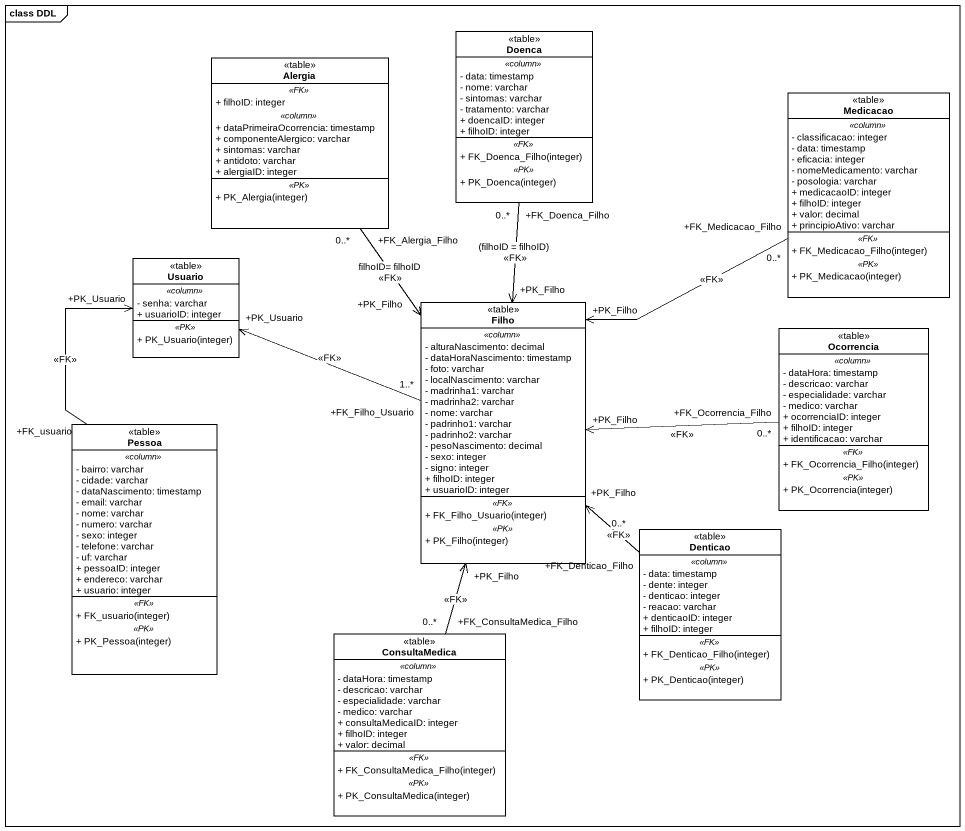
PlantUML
@startuml
mainframe class DDL
hide circle
hide empty members
skinparam classAttributeIconSize 0
class Alergia <<table>> {
  .. <<FK>> ..
  + filhoID: integer
  .. <<column>> ..
  + dataPrimeiraOcorrencia: timestamp
  + componenteAlergico: varchar
  + sintomas: varchar
  + antidoto: varchar
  + alergiaID: integer
  .. <<PK>> ..
  + PK_Alergia(integer)
}
class Doenca <<table>> {
  .. <<column>> ..
  - data: timestamp
  - nome: varchar
  - sintomas: varchar
  - tratamento: varchar
  + doencaID: integer
  + filhoID: integer
  .. <<FK>> ..
  + FK_Doenca_Filho(integer)
  .. <<PK>> ..
  + PK_Doenca(integer)
}
class Medicacao <<table>> {
  .. <<column>> ..
  - classificacao: integer
  - data: timestamp
  - eficacia: integer
  - nomeMedicamento: varchar
  - posologia: varchar
  + medicacaoID: integer
  + filhoID: integer
  + valor: decimal
  + principioAtivo: varchar
  .. <<FK>> ..
  + FK_Medicacao_Filho(integer)
  .. <<PK>> ..
  + PK_Medicacao(integer)
}
class Usuario <<table>> {
  .. <<column>> ..
  - senha: varchar
  + usuarioID: integer
  .. <<PK>> ..
  + PK_Usuario(integer)
}
class Filho <<table>> {
  .. <<column>> ..
  - alturaNascimento: decimal
  - dataHoraNascimento: timestamp
  - foto: varchar
  - localNascimento: varchar
  - madrinha1: varchar
  - madrinha2: varchar
  - nome: varchar
  - padrinho1: varchar
  - padrinho2: varchar
  - pesoNascimento: decimal
  - sexo: integer
  - signo: integer
  + filhoID: integer
  + usuarioID: integer
  .. <<FK>> ..
  + FK_Filho_Usuario(integer)
  .. <<PK>> ..
  + PK_Filho(integer)
}
class Ocorrencia <<table>> {
  .. <<column>> ..
  - dataHora: timestamp
  - descricao: varchar
  - especialidade: varchar
  - medico: varchar
  + ocorrenciaID: integer
  + filhoID: integer
  + identificacao: varchar
  .. <<FK>> ..
  + FK_Ocorrencia_Filho(integer)
  .. <<PK>> ..
  + PK_Ocorrencia(integer)
}
class Pessoa <<table>> {
  .. <<column>> ..
  - bairro: varchar
  - cidade: varchar
  - dataNascimento: timestamp
  - email: varchar
  - nome: varchar
  - numero: varchar
  - sexo: integer
  - telefone: varchar
  - uf: varchar
  + pessoaID: integer
  + endereco: varchar
  + usuario: integer
  .. <<FK>> ..
  + FK_usuario(integer)
  .. <<PK>> ..
  + PK_Pessoa(integer)
}
class Denticao <<table>> {
  .. <<column>> ..
  - data: timestamp
  - dente: integer
  - denticao: integer
  - reacao: varchar
  + denticaoID: integer
  + filhoID: integer
  .. <<FK>> ..
  + FK_Denticao_Filho(integer)
  .. <<PK>> ..
  + PK_Denticao(integer)
}
class ConsultaMedica <<table>> {
  .. <<column>> ..
  - dataHora: timestamp
  - descricao: varchar
  - especialidade: varchar
  - medico: varchar
  + consultaMedicaID: integer
  + filhoID: integer
  + valor: decimal
  .. <<FK>> ..
  + FK_ConsultaMedica_Filho(integer)
  .. <<PK>> ..
  + PK_ConsultaMedica(integer)
}
Alergia "+FK_Alergia_Filho\n0..*" --> "+PK_Filho" Filho : filhoID= filhoID\n<<FK>>
Doenca "+FK_Doenca_Filho\n0..*" --> "+PK_Filho" Filho : (filhoID = filhoID)\n<<FK>>
Medicacao "+FK_Medicacao_Filho\n0..*" --> "+PK_Filho" Filho : <<FK>>
Filho "+FK_Filho_Usuario\n1..*" -left-> "+PK_Usuario" Usuario : <<FK>>
Ocorrencia "+FK_Ocorrencia_Filho\n0..*" -left-> "+PK_Filho" Filho : <<FK>>
Pessoa "+FK_usuario" -up-> "+PK_Usuario" Usuario : <<FK>>
Denticao "+FK_Denticao_Filho\n0..*" -up-> "+PK_Filho" Filho : <<FK>>
ConsultaMedica "+FK_ConsultaMedica_Filho\n0..*" -up-> "+PK_Filho" Filho : <<FK>>
@enduml
